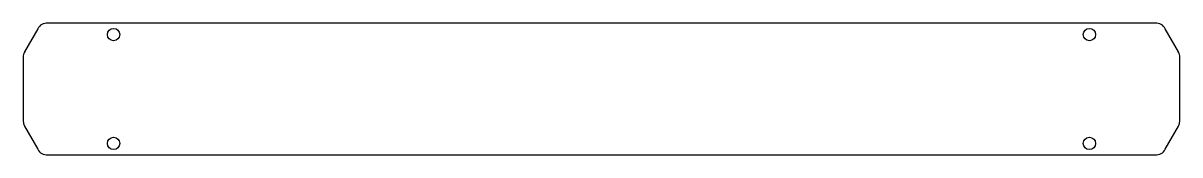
# Model space of a CAD drawing. Extents: x -241 to 12, y -39 to -10.
import ezdxf

# ---------------------------------------------------------------- set-up
doc = ezdxf.new("R2010")
doc.units = 0
doc.layers.get('0').update_dxf_attribs({"linetype": 'CONTINUOUS'})

msp = doc.modelspace()

# ---------------------------------------------------------------- linework, layer by layer
at = {"color": 7, "linetype": 'CONTINUOUS'}
for p, q in [((7.01, -9.9), (-235.61, -9.9)), ((-237.78, -11.15), (-240.67, -16.15)), ((12.07, -16.15), (9.18, -11.15)), ((-241, -17.4), (-241, -31.21)), ((12.4, -31.21), (12.4, -17.4)), ((-240.67, -32.46), (-237.78, -37.46)), ((9.18, -37.46), (12.07, -32.46)), ((-235.61, -38.71), (7.01, -38.71))]:
    msp.add_line(p, q, dxfattribs=at)
at = {"color": 7, "linetype": 'CONTINUOUS', "flags": 128}
for points in [[(-241, -31.21), (-240.94, -31.87), (-240.67, -32.46)], [(12.07, -32.46), (12.34, -31.87), (12.4, -31.21)]]:
    msp.add_lwpolyline(points, dxfattribs=at)
at = {"color": 7, "linetype": 'CONTINUOUS'}
for centre in [(-221.18, -12.4), (-7.42, -12.4), (-221.18, -36.21), (-7.42, -36.21)]:
    msp.add_circle(centre, 1.35, dxfattribs=at)
for centre, radius, start, end in [((-235.83, -12.02), 2.13, 84.0327, 155.9673), ((7.23, -12.02), 2.13, 24.0327, 95.9673), ((-238.93, -17.28), 2.07, 146.7881, 183.2119), ((10.33, -17.28), 2.07, 356.7881, 33.2119), ((-235.85, -36.63), 2.1, 203.491, 276.509), ((7.25, -36.63), 2.1, 263.491, 336.509)]:
    msp.add_arc(centre, radius, start, end, dxfattribs=at)

doc.saveas('drawing.dxf')
